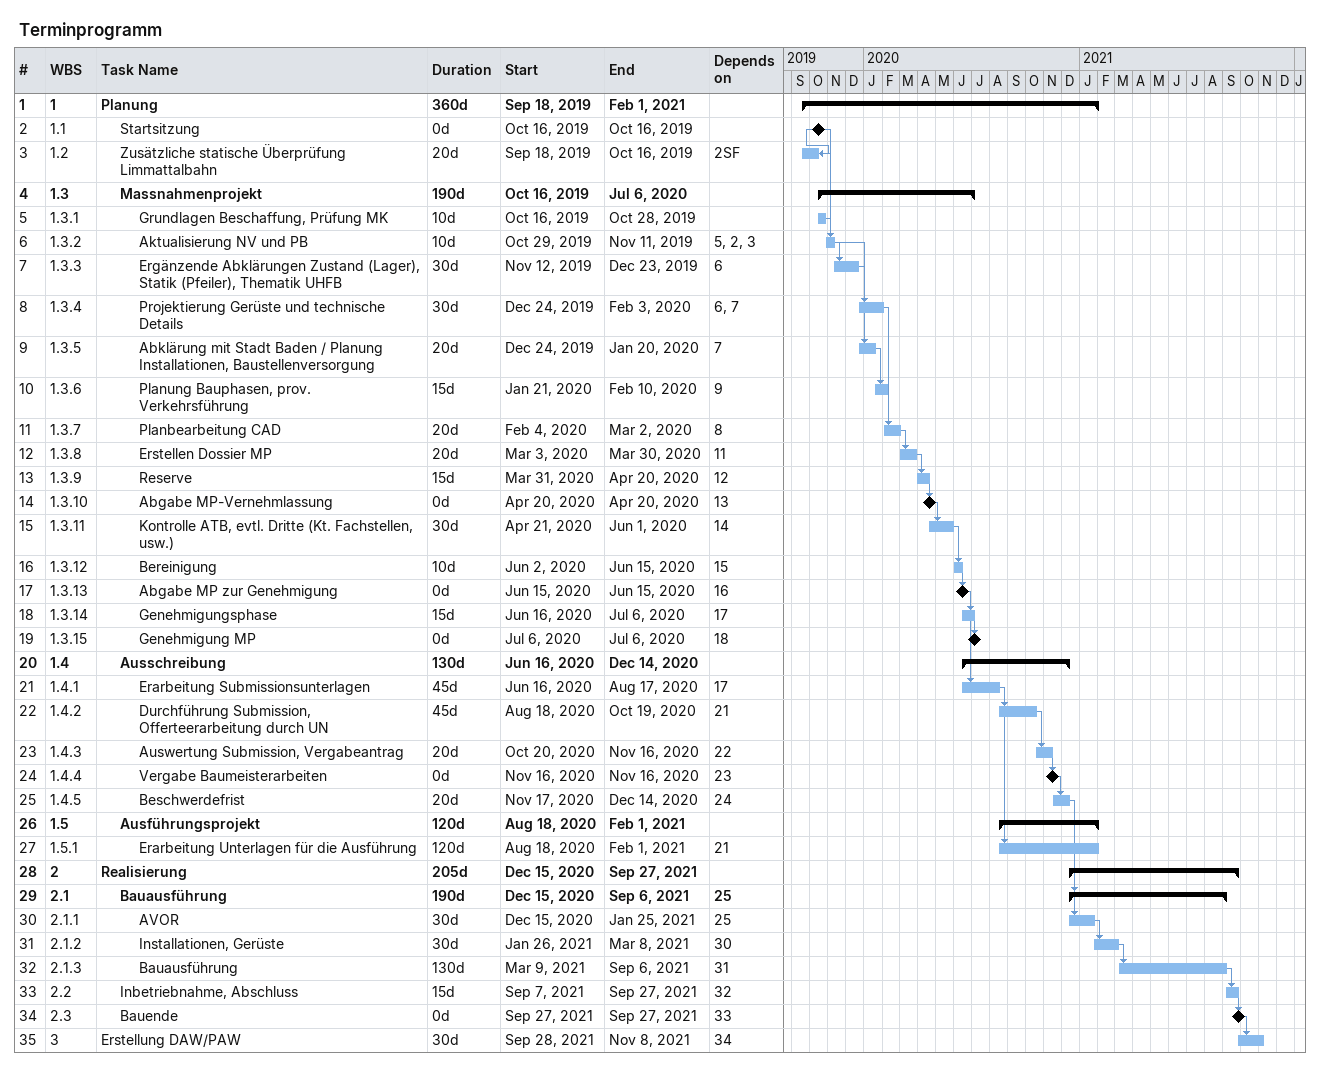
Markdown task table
Terminprogramm

| ID | WBS | Task | Duration | Start | Finish | Predecessors |
|---|---|---|---|---|---|---|
| 1 | 1 | **Planung** | 360d | 2019-09-18 | 2021-02-01 |  |
| 2 | 1.1 | Startsitzung | 0d | 2019-10-16 | 2019-10-16 |  |
| 3 | 1.2 | Zusätzliche statische Überprüfung Limmattalbahn | 20d | 2019-09-18 | 2019-10-16 | 2SF |
| 4 | 1.3 | **Massnahmenprojekt** | 190d | 2019-10-16 | 2020-07-06 |  |
| 5 | 1.3.1 | Grundlagen Beschaffung, Prüfung MK | 10d | 2019-10-16 | 2019-10-28 |  |
| 6 | 1.3.2 | Aktualisierung NV und PB | 10d | 2019-10-29 | 2019-11-11 | 5, 2, 3 |
| 7 | 1.3.3 | Ergänzende Abklärungen Zustand (Lager), Statik (Pfeiler), Thematik UHFB | 30d | 2019-11-12 | 2019-12-23 | 6 |
| 8 | 1.3.4 | Projektierung Gerüste und technische Details | 30d | 2019-12-24 | 2020-02-03 | 6, 7 |
| 9 | 1.3.5 | Abklärung mit Stadt Baden / Planung Installationen, Baustellenversorgung | 20d | 2019-12-24 | 2020-01-20 | 7 |
| 10 | 1.3.6 | Planung Bauphasen, prov. Verkehrsführung | 15d | 2020-01-21 | 2020-02-10 | 9 |
| 11 | 1.3.7 | Planbearbeitung CAD | 20d | 2020-02-04 | 2020-03-02 | 8 |
| 12 | 1.3.8 | Erstellen Dossier MP | 20d | 2020-03-03 | 2020-03-30 | 11 |
| 13 | 1.3.9 | Reserve | 15d | 2020-03-31 | 2020-04-20 | 12 |
| 14 | 1.3.10 | Abgabe MP-Vernehmlassung | 0d | 2020-04-20 | 2020-04-20 | 13 |
| 15 | 1.3.11 | Kontrolle ATB, evtl. Dritte (Kt. Fachstellen, usw.) | 30d | 2020-04-21 | 2020-06-01 | 14 |
| 16 | 1.3.12 | Bereinigung | 10d | 2020-06-02 | 2020-06-15 | 15 |
| 17 | 1.3.13 | Abgabe MP zur Genehmigung | 0d | 2020-06-15 | 2020-06-15 | 16 |
| 18 | 1.3.14 | Genehmigungsphase | 15d | 2020-06-16 | 2020-07-06 | 17 |
| 19 | 1.3.15 | Genehmigung MP | 0d | 2020-07-06 | 2020-07-06 | 18 |
| 20 | 1.4 | **Ausschreibung** | 130d | 2020-06-16 | 2020-12-14 |  |
| 21 | 1.4.1 | Erarbeitung Submissionsunterlagen | 45d | 2020-06-16 | 2020-08-17 | 17 |
| 22 | 1.4.2 | Durchführung Submission, Offerteerarbeitung durch UN | 45d | 2020-08-18 | 2020-10-19 | 21 |
| 23 | 1.4.3 | Auswertung Submission, Vergabeantrag | 20d | 2020-10-20 | 2020-11-16 | 22 |
| 24 | 1.4.4 | Vergabe Baumeisterarbeiten | 0d | 2020-11-16 | 2020-11-16 | 23 |
| 25 | 1.4.5 | Beschwerdefrist | 20d | 2020-11-17 | 2020-12-14 | 24 |
| 26 | 1.5 | **Ausführungsprojekt** | 120d | 2020-08-18 | 2021-02-01 |  |
| 27 | 1.5.1 | Erarbeitung Unterlagen für die Ausführung | 120d | 2020-08-18 | 2021-02-01 | 21 |
| 28 | 2 | **Realisierung** | 205d | 2020-12-15 | 2021-09-27 |  |
| 29 | 2.1 | **Bauausführung** | 190d | 2020-12-15 | 2021-09-06 | 25 |
| 30 | 2.1.1 | AVOR | 30d | 2020-12-15 | 2021-01-25 | 25 |
| 31 | 2.1.2 | Installationen, Gerüste | 30d | 2021-01-26 | 2021-03-08 | 30 |
| 32 | 2.1.3 | Bauausführung | 130d | 2021-03-09 | 2021-09-06 | 31 |
| 33 | 2.2 | Inbetriebnahme, Abschluss | 15d | 2021-09-07 | 2021-09-27 | 32 |
| 34 | 2.3 | Bauende | 0d | 2021-09-27 | 2021-09-27 | 33 |
| 35 | 3 | Erstellung DAW/PAW | 30d | 2021-09-28 | 2021-11-08 | 34 |
